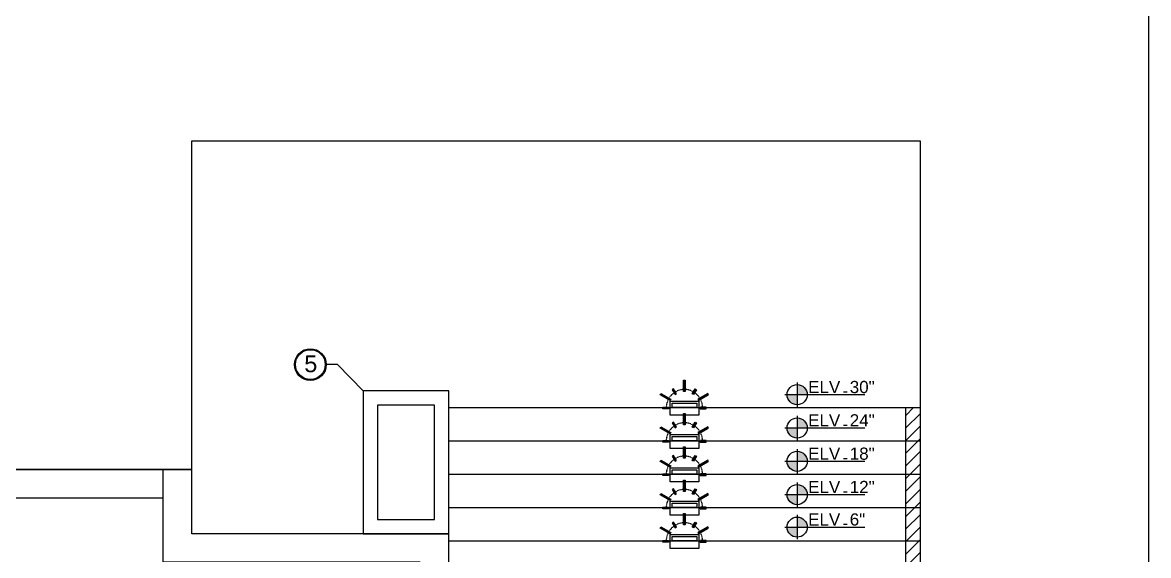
# Model space of a CAD drawing. Header units: inches. Extents: x 1 to 3312, y -950 to 1520.
# Drawn here: x 674.5 to 1147.7, y 728 to 951.8 of the extents above; entities that cross this region are included whole.
import ezdxf

# ---------------------------------------------------------------- set-up
doc = ezdxf.new("R2010")
doc.units = ezdxf.units.IN
doc.header["$MEASUREMENT"] = 0
doc.linetypes.add('DOT3', pattern=[0.1, 0.05, -0.05])
doc.layers.add('2 Project Detail', color=7, linetype='Continuous')
doc.layers.add('Fence Line', color=7, linetype='FENCELINE2')
doc.styles.get("Standard").update_dxf_attribs({"font": 'arial.ttf'})
doc.linetypes.add('FENCELINE2', pattern='A,0.25,-0.1,[132,ltypeshp.shx,S=0.1,R=0,X=-0.1,Y=0],-0.1,1', length=1.45)

# ---------------------------------------------------------------- blocks, each defined once
blk = doc.blocks.new('5')
at = {"ltscale": 0.5}
h = blk.add_hatch(color=0, dxfattribs=at)
h.dxf.hatch_style = 1
h.paths.add_polyline_path([(3085.51, -489.18, 1), (3098.85, -489.18, 1)])
h.paths.add_polyline_path([(3098.45, -489.18, -1), (3085.91, -489.18, -1)], flags=16)
at = {"color": 0, "ltscale": 0.5}
for radius in [6.67, 6.27]:
    blk.add_circle((3092.18, -489.18), radius, dxfattribs=at)
at = {"color": 0, "ltscale": 0.5, "insert": (3089.21, -485.29), "char_height": 7.0707, "attachment_point": 1}
blk.add_mtext_dynamic_manual_height_columns('\\pxqc;{\\C256;5}', width=6.3066, gutter_width=1, heights=[0], dxfattribs=at)

msp = doc.modelspace()

# ---------------------------------------------------------------- hatches: boundary and pattern name
at = {"layer": '2 Project Detail', "ltscale": 0.5}
h = msp.add_hatch(color=1, dxfattribs=at)
h.dxf.hatch_style = 1
h.paths.add_polyline_path([(952.97503, 801.59467), (952.33234, 801.59467), (952.33234, 796.77759), (952.97503, 796.77759)])
h = msp.add_hatch(color=0, dxfattribs=at)
h.dxf.hatch_style = 1
h.paths.add_polyline_path([(1000.04324, 799.73818), (1000.04324, 795.50773), (1004.27369, 795.50773, 0.414213562)])
h.paths.add_polyline_path([(1000.04324, 791.27729), (1000.04324, 795.50773), (995.81279, 795.50773, 0.414213562)])
h = msp.add_hatch(color=1, dxfattribs=at)
h.dxf.hatch_style = 1
h.paths.add_polyline_path([(942.78175, 796.02426), (942.46533, 795.46485), (946.65815, 793.09325), (946.97457, 793.65266)])
h = msp.add_hatch(color=1, dxfattribs=at)
h.dxf.hatch_style = 1
h.paths.add_polyline_path([(948.05735, 797.94896), (947.51399, 797.60571), (948.80031, 795.56944), (949.34368, 795.91268)])
h = msp.add_hatch(color=1, dxfattribs=at)
h.dxf.hatch_style = 1
h.paths.add_polyline_path([(957.79338, 797.60571), (957.25001, 797.94896), (955.96369, 795.91268), (956.50705, 795.56944)])
h = msp.add_hatch(color=1, dxfattribs=at)
h.dxf.hatch_style = 1
h.paths.add_polyline_path([(958.3328, 793.65266), (958.64922, 793.09325), (962.84203, 795.46485), (962.52561, 796.02426)])
h = msp.add_hatch(color=1, dxfattribs=at)
h.dxf.hatch_style = 1
h.paths.add_polyline_path([(943.53391, 790.19606), (943.54776, 789.55351), (945.95574, 789.60541), (945.94189, 790.24795)])
h = msp.add_hatch(color=1, dxfattribs=at)
h.dxf.hatch_style = 1
h.paths.add_polyline_path([(961.75961, 789.55351), (961.77345, 790.19606), (959.36548, 790.24795), (959.35163, 789.60541)])
h = msp.add_hatch(dxfattribs=at)
h.set_pattern_fill('ANSI31', color=1, scale=30)
h.set_pattern_definition([(45, (-1879.8106, 72.7954), (-2.6516504, 2.6516504), [])])
h.paths.add_polyline_path([(853.6812, 720.07214), (1045.6812, 720.07214), (1045.6812, 790.07214), (1051.6812, 790.07214), (1051.6812, 441.94808), (1045.6812, 441.94808), (1045.6812, 714.21525), (853.6812, 714.21525)])
h = msp.add_hatch(color=1, dxfattribs=at)
h.dxf.hatch_style = 1
h.paths.add_polyline_path([(952.97503, 787.59467), (952.33234, 787.59467), (952.33234, 782.77759), (952.97503, 782.77759)])
h = msp.add_hatch(color=0, dxfattribs=at)
h.dxf.hatch_style = 1
h.paths.add_polyline_path([(1000.04324, 785.73818), (1000.04324, 781.50773), (1004.27369, 781.50773, 0.414213562)])
h.paths.add_polyline_path([(1000.04324, 777.27729), (1000.04324, 781.50773), (995.81279, 781.50773, 0.414213562)])
h = msp.add_hatch(color=1, dxfattribs=at)
h.dxf.hatch_style = 1
h.paths.add_polyline_path([(942.78175, 782.02426), (942.46533, 781.46485), (946.65815, 779.09325), (946.97457, 779.65266)])
h = msp.add_hatch(color=1, dxfattribs=at)
h.dxf.hatch_style = 1
h.paths.add_polyline_path([(948.05735, 783.94896), (947.51399, 783.60571), (948.80031, 781.56944), (949.34368, 781.91268)])
h = msp.add_hatch(color=1, dxfattribs=at)
h.dxf.hatch_style = 1
h.paths.add_polyline_path([(957.79338, 783.60571), (957.25001, 783.94896), (955.96369, 781.91268), (956.50705, 781.56944)])
h = msp.add_hatch(color=1, dxfattribs=at)
h.dxf.hatch_style = 1
h.paths.add_polyline_path([(958.3328, 779.65266), (958.64922, 779.09325), (962.84203, 781.46485), (962.52561, 782.02426)])
h = msp.add_hatch(color=1, dxfattribs=at)
h.dxf.hatch_style = 1
h.paths.add_polyline_path([(943.53391, 776.19606), (943.54776, 775.55351), (945.95574, 775.60541), (945.94189, 776.24795)])
h = msp.add_hatch(color=1, dxfattribs=at)
h.dxf.hatch_style = 1
h.paths.add_polyline_path([(961.75961, 775.55351), (961.77345, 776.19606), (959.36548, 776.24795), (959.35163, 775.60541)])
h = msp.add_hatch(color=1, dxfattribs=at)
h.dxf.hatch_style = 1
h.paths.add_polyline_path([(952.97503, 773.59467), (952.33234, 773.59467), (952.33234, 768.77759), (952.97503, 768.77759)])
h = msp.add_hatch(color=0, dxfattribs=at)
h.dxf.hatch_style = 1
h.paths.add_polyline_path([(1000.04324, 771.73818), (1000.04324, 767.50773), (1004.27369, 767.50773, 0.414213562)])
h.paths.add_polyline_path([(1000.04324, 763.27729), (1000.04324, 767.50773), (995.81279, 767.50773, 0.414213562)])
h = msp.add_hatch(color=1, dxfattribs=at)
h.dxf.hatch_style = 1
h.paths.add_polyline_path([(942.78175, 768.02426), (942.46533, 767.46485), (946.65815, 765.09325), (946.97457, 765.65266)])
h = msp.add_hatch(color=1, dxfattribs=at)
h.dxf.hatch_style = 1
h.paths.add_polyline_path([(948.05735, 769.94896), (947.51399, 769.60571), (948.80031, 767.56944), (949.34368, 767.91268)])
h = msp.add_hatch(color=1, dxfattribs=at)
h.dxf.hatch_style = 1
h.paths.add_polyline_path([(957.79338, 769.60571), (957.25001, 769.94896), (955.96369, 767.91268), (956.50705, 767.56944)])
h = msp.add_hatch(color=1, dxfattribs=at)
h.dxf.hatch_style = 1
h.paths.add_polyline_path([(958.3328, 765.65266), (958.64922, 765.09325), (962.84203, 767.46485), (962.52561, 768.02426)])
h = msp.add_hatch(color=1, dxfattribs=at)
h.dxf.hatch_style = 1
h.paths.add_polyline_path([(943.53391, 762.19606), (943.54776, 761.55351), (945.95574, 761.60541), (945.94189, 762.24795)])
h = msp.add_hatch(color=1, dxfattribs=at)
h.dxf.hatch_style = 1
h.paths.add_polyline_path([(961.75961, 761.55351), (961.77345, 762.19606), (959.36548, 762.24795), (959.35163, 761.60541)])
h = msp.add_hatch(color=1, dxfattribs=at)
h.dxf.hatch_style = 1
h.paths.add_polyline_path([(952.97503, 759.59467), (952.33234, 759.59467), (952.33234, 754.77759), (952.97503, 754.77759)])
h = msp.add_hatch(color=0, dxfattribs=at)
h.dxf.hatch_style = 1
h.paths.add_polyline_path([(1000.04324, 757.73818), (1000.04324, 753.50773), (1004.27369, 753.50773, 0.414213562)])
h.paths.add_polyline_path([(1000.04324, 749.27729), (1000.04324, 753.50773), (995.81279, 753.50773, 0.414213562)])
h = msp.add_hatch(color=1, dxfattribs=at)
h.dxf.hatch_style = 1
h.paths.add_polyline_path([(942.78175, 754.02426), (942.46533, 753.46485), (946.65815, 751.09325), (946.97457, 751.65266)])
h = msp.add_hatch(color=1, dxfattribs=at)
h.dxf.hatch_style = 1
h.paths.add_polyline_path([(948.05735, 755.94896), (947.51399, 755.60571), (948.80031, 753.56944), (949.34368, 753.91268)])
h = msp.add_hatch(color=1, dxfattribs=at)
h.dxf.hatch_style = 1
h.paths.add_polyline_path([(957.79338, 755.60571), (957.25001, 755.94896), (955.96369, 753.91268), (956.50705, 753.56944)])
h = msp.add_hatch(color=1, dxfattribs=at)
h.dxf.hatch_style = 1
h.paths.add_polyline_path([(958.3328, 751.65266), (958.64922, 751.09325), (962.84203, 753.46485), (962.52561, 754.02426)])
h = msp.add_hatch(color=1, dxfattribs=at)
h.dxf.hatch_style = 1
h.paths.add_polyline_path([(943.53391, 748.19606), (943.54776, 747.55351), (945.95574, 747.60541), (945.94189, 748.24795)])
h = msp.add_hatch(color=1, dxfattribs=at)
h.dxf.hatch_style = 1
h.paths.add_polyline_path([(961.75961, 747.55351), (961.77345, 748.19606), (959.36548, 748.24795), (959.35163, 747.60541)])
h = msp.add_hatch(color=1, dxfattribs=at)
h.dxf.hatch_style = 1
h.paths.add_polyline_path([(952.97503, 745.59467), (952.33234, 745.59467), (952.33234, 740.77759), (952.97503, 740.77759)])
h = msp.add_hatch(color=0, dxfattribs=at)
h.dxf.hatch_style = 1
h.paths.add_polyline_path([(1000.04324, 744.09226), (1000.04324, 739.86181), (1004.27369, 739.86181, 0.414213562)])
h.paths.add_polyline_path([(1000.04324, 735.63136), (1000.04324, 739.86181), (995.81279, 739.86181, 0.414213562)])
h = msp.add_hatch(color=1, dxfattribs=at)
h.dxf.hatch_style = 1
h.paths.add_polyline_path([(942.78175, 740.02426), (942.46533, 739.46485), (946.65815, 737.09325), (946.97457, 737.65266)])
h = msp.add_hatch(color=1, dxfattribs=at)
h.dxf.hatch_style = 1
h.paths.add_polyline_path([(948.05735, 741.94896), (947.51399, 741.60571), (948.80031, 739.56944), (949.34368, 739.91268)])
h = msp.add_hatch(color=1, dxfattribs=at)
h.dxf.hatch_style = 1
h.paths.add_polyline_path([(957.79338, 741.60571), (957.25001, 741.94896), (955.96369, 739.91268), (956.50705, 739.56944)])
h = msp.add_hatch(color=1, dxfattribs=at)
h.dxf.hatch_style = 1
h.paths.add_polyline_path([(958.3328, 737.65266), (958.64922, 737.09325), (962.84203, 739.46485), (962.52561, 740.02426)])
h = msp.add_hatch(color=1, dxfattribs=at)
h.dxf.hatch_style = 1
h.paths.add_polyline_path([(943.53391, 734.19606), (943.54776, 733.55351), (945.95574, 733.60541), (945.94189, 734.24795)])
h = msp.add_hatch(color=1, dxfattribs=at)
h.dxf.hatch_style = 1
h.paths.add_polyline_path([(961.75961, 733.55351), (961.77345, 734.19606), (959.36548, 734.24795), (959.35163, 733.60541)])

# ---------------------------------------------------------------- linework, layer by layer
at = {"ltscale": 0.5}
for p, q in [((853.6812, 790.07214), (1051.6812, 790.07214)), ((853.6812, 776.07214), (1051.6812, 776.07214)), ((406.6812, 764.07214), (745.6812, 764.07214)), ((733.6812, 752.07214), (733.6812, 764.07214)), ((853.6812, 762.07214), (1051.6812, 762.07214)), ((853.6812, 748.07214), (1051.6812, 748.07214)), ((817.6812, 737.07214), (853.67263, 737.07214)), ((853.6812, 734.07214), (1051.6812, 734.07214))]:
    msp.add_line(p, q, dxfattribs=at)
for points in [[(745.6812, 764.07214), (745.6812, 902.07214), (1045.6812, 902.07214), (1051.6812, 902.07214), (1051.6812, 378.87214), (913.6812, 378.87214), (913.6812, 227.07214)], [(853.6812, 737.07214), (853.6812, 797.07214), (817.6812, 797.07214), (817.6812, 737.07214), (823.6812, 737.07214)]]:
    msp.add_lwpolyline(points, dxfattribs=at)
for points in [[(823.6812, 743.07214), (847.6812, 743.07214), (847.6812, 791.07214), (823.6812, 791.07214)], [(406.6812, 764.07214), (406.6812, 500.07214), (634.6812, 500.07214), (643.6812, 500.07214), (643.6812, 428.07214), (643.6812, 419.07214), (853.6812, 419.07214), (853.6812, 560.07214), (877.6812, 560.07214), (877.6812, 671.07214), (877.6812, 680.07214), (853.6812, 680.07214), (853.6812, 728.07214), (853.6812, 737.07214), (745.6812, 737.07214), (745.6812, 761.07214), (745.6812, 764.07214)], [(418.6812, 752.07214), (418.6812, 512.07214), (634.6812, 512.07214), (655.6812, 512.07214), (655.6812, 431.07214), (841.6812, 431.07214), (841.6812, 572.07214), (865.6812, 572.07214), (865.6812, 668.07214), (841.6812, 668.07214), (841.6812, 725.07214), (733.6812, 725.07214), (733.6812, 752.07214)]]:
    msp.add_lwpolyline(points, close=True, dxfattribs=at)
at = {"layer": '2 Project Detail', "color": 1, "ltscale": 0.5}
for p, q in [((952.65368, 801.37293), (952.65368, 796.77759)), ((942.81654, 795.63539), (946.81636, 793.37296)), ((962.49083, 795.63539), (958.49101, 793.37296)), ((952.65368, 787.37293), (952.65368, 782.77759)), ((942.81654, 781.63539), (946.81636, 779.37296)), ((962.49083, 781.63539), (958.49101, 779.37296)), ((952.65368, 773.37293), (952.65368, 768.77759)), ((942.81654, 767.63539), (946.81636, 765.37296)), ((962.49083, 767.63539), (958.49101, 765.37296)), ((952.65368, 759.37293), (952.65368, 754.77759)), ((942.81654, 753.63539), (946.81636, 751.37296)), ((962.49083, 753.63539), (958.49101, 751.37296)), ((952.65368, 745.37293), (952.65368, 740.77759)), ((942.81654, 739.63539), (946.81636, 737.37296)), ((962.49083, 739.63539), (958.49101, 737.37296))]:
    msp.add_line(p, q, dxfattribs=at)
at = {"layer": '2 Project Detail', "color": 0, "lineweight": 30, "ltscale": 0.5}
for p, q in [((1000.04324, 800.62272), (1000.04324, 790.39274)), ((994.92825, 795.50773), (1028.46587, 795.50773)), ((1000.04324, 786.62272), (1000.04324, 776.39274)), ((994.92825, 781.50773), (1028.46587, 781.50773)), ((1000.04324, 772.62272), (1000.04324, 762.39274)), ((994.92825, 767.50773), (1028.46587, 767.50773)), ((1000.04324, 758.62272), (1000.04324, 748.39274)), ((994.92825, 753.50773), (1028.46587, 753.50773)), ((1000.04324, 744.9768), (1000.04324, 734.74682)), ((994.92825, 739.86181), (1028.46587, 739.86181))]:
    msp.add_line(p, q, dxfattribs=at)
at = {"layer": '2 Project Detail', "color": 251, "ltscale": 0.5, "true_color": 0x636466}
msp.add_lwpolyline([(817.6812, 797.07214), (806.91002, 808.12571), (801.7545, 808.12571)], dxfattribs=at)
at = {"layer": '2 Project Detail', "color": 1, "ltscale": 0.5}
for points in [[(952.33234, 801.59467), (952.97503, 801.59467), (952.97503, 796.77759), (952.33234, 796.77759)], [(942.46533, 795.46485), (942.78175, 796.02426), (946.97457, 793.65266), (946.65815, 793.09325)], [(948.05735, 797.94896), (947.51399, 797.60571), (948.80031, 795.56944), (949.34368, 795.91268)], [(957.25001, 797.94896), (957.79338, 797.60571), (956.50705, 795.56944), (955.96369, 795.91268)], [(962.84203, 795.46485), (962.52561, 796.02426), (958.3328, 793.65266), (958.64922, 793.09325)], [(943.54776, 789.55351), (943.53391, 790.19606), (945.94189, 790.24795), (945.95574, 789.60541)], [(958.6812, 792.8292), (958.6812, 786.8292), (946.6812, 786.8292), (946.6812, 792.8292)], [(947.52798, 791.90561), (957.83442, 791.90561), (957.83442, 790.07214), (947.52798, 790.07214)], [(961.75961, 789.55351), (961.77345, 790.19606), (959.36548, 790.24795), (959.35163, 789.60541)], [(853.6812, 720.07214), (1045.6812, 720.07214), (1045.6812, 790.07214), (1051.6812, 790.07214), (1051.6812, 441.94808), (1045.6812, 441.94808), (1045.6812, 714.21525), (853.6812, 714.21525)], [(952.33234, 787.59467), (952.97503, 787.59467), (952.97503, 782.77759), (952.33234, 782.77759)], [(942.46533, 781.46485), (942.78175, 782.02426), (946.97457, 779.65266), (946.65815, 779.09325)], [(948.05735, 783.94896), (947.51399, 783.60571), (948.80031, 781.56944), (949.34368, 781.91268)], [(957.25001, 783.94896), (957.79338, 783.60571), (956.50705, 781.56944), (955.96369, 781.91268)], [(962.84203, 781.46485), (962.52561, 782.02426), (958.3328, 779.65266), (958.64922, 779.09325)], [(943.54776, 775.55351), (943.53391, 776.19606), (945.94189, 776.24795), (945.95574, 775.60541)], [(958.6812, 778.8292), (958.6812, 772.8292), (946.6812, 772.8292), (946.6812, 778.8292)], [(947.52798, 777.90561), (957.83442, 777.90561), (957.83442, 776.07214), (947.52798, 776.07214)], [(961.75961, 775.55351), (961.77345, 776.19606), (959.36548, 776.24795), (959.35163, 775.60541)], [(952.33234, 773.59467), (952.97503, 773.59467), (952.97503, 768.77759), (952.33234, 768.77759)], [(942.46533, 767.46485), (942.78175, 768.02426), (946.97457, 765.65266), (946.65815, 765.09325)], [(948.05735, 769.94896), (947.51399, 769.60571), (948.80031, 767.56944), (949.34368, 767.91268)], [(957.25001, 769.94896), (957.79338, 769.60571), (956.50705, 767.56944), (955.96369, 767.91268)], [(962.84203, 767.46485), (962.52561, 768.02426), (958.3328, 765.65266), (958.64922, 765.09325)], [(943.54776, 761.55351), (943.53391, 762.19606), (945.94189, 762.24795), (945.95574, 761.60541)], [(958.6812, 764.8292), (958.6812, 758.8292), (946.6812, 758.8292), (946.6812, 764.8292)], [(947.52798, 763.90561), (957.83442, 763.90561), (957.83442, 762.07214), (947.52798, 762.07214)], [(961.75961, 761.55351), (961.77345, 762.19606), (959.36548, 762.24795), (959.35163, 761.60541)], [(952.33234, 759.59467), (952.97503, 759.59467), (952.97503, 754.77759), (952.33234, 754.77759)], [(942.46533, 753.46485), (942.78175, 754.02426), (946.97457, 751.65266), (946.65815, 751.09325)], [(948.05735, 755.94896), (947.51399, 755.60571), (948.80031, 753.56944), (949.34368, 753.91268)], [(957.25001, 755.94896), (957.79338, 755.60571), (956.50705, 753.56944), (955.96369, 753.91268)], [(962.84203, 753.46485), (962.52561, 754.02426), (958.3328, 751.65266), (958.64922, 751.09325)], [(943.54776, 747.55351), (943.53391, 748.19606), (945.94189, 748.24795), (945.95574, 747.60541)], [(958.6812, 750.8292), (958.6812, 744.8292), (946.6812, 744.8292), (946.6812, 750.8292)], [(947.52798, 749.90561), (957.83442, 749.90561), (957.83442, 748.07214), (947.52798, 748.07214)], [(961.75961, 747.55351), (961.77345, 748.19606), (959.36548, 748.24795), (959.35163, 747.60541)], [(952.33234, 745.59467), (952.97503, 745.59467), (952.97503, 740.77759), (952.33234, 740.77759)], [(942.46533, 739.46485), (942.78175, 740.02426), (946.97457, 737.65266), (946.65815, 737.09325)], [(948.05735, 741.94896), (947.51399, 741.60571), (948.80031, 739.56944), (949.34368, 739.91268)], [(957.25001, 741.94896), (957.79338, 741.60571), (956.50705, 739.56944), (955.96369, 739.91268)], [(962.84203, 739.46485), (962.52561, 740.02426), (958.3328, 737.65266), (958.64922, 737.09325)], [(943.54776, 733.55351), (943.53391, 734.19606), (945.94189, 734.24795), (945.95574, 733.60541)], [(958.6812, 736.8292), (958.6812, 730.8292), (946.6812, 730.8292), (946.6812, 736.8292)], [(947.52798, 735.90561), (957.83442, 735.90561), (957.83442, 734.07214), (947.52798, 734.07214)], [(961.75961, 733.55351), (961.77345, 734.19606), (959.36548, 734.24795), (959.35163, 733.60541)]]:
    msp.add_lwpolyline(points, close=True, dxfattribs=at)
at = {"layer": '2 Project Detail', "color": 0, "lineweight": 30, "ltscale": 0.5}
for centre in [(1000.04324, 795.50773), (1000.04324, 781.50773), (1000.04324, 767.50773), (1000.04324, 753.50773), (1000.04324, 739.86181)]:
    msp.add_circle(centre, 4.23045, dxfattribs=at)
at = {"layer": '2 Project Detail', "color": 1, "linetype": 'DOT3', "ltscale": 0.5}
for centre in [(952.65368, 790.07117), (952.65368, 776.07117), (952.65368, 762.07117), (952.65368, 748.07117), (952.65368, 734.07117)]:
    msp.add_arc(centre, 7.61984, 0, 180, dxfattribs=at)
at = {"layer": 'Fence Line', "ltscale": 0.4}
msp.add_lwpolyline([(1147.6812, -807.03672, 0.362314432), (392.37716, -949.66273), (127.25498, -731.34592), (127.25498, 1520.33377), (945.13931, 1163.84439), (1147.6812, 1179.68203)], format="xyb", close=True, dxfattribs=at)

# ---------------------------------------------------------------- block references
at = {"layer": '2 Project Detail', "color": 251, "true_color": 0x636466}
msp.add_blockref('5', (-2296.69754, 1297.30967), dxfattribs=at)

# ---------------------------------------------------------------- texts
at = {"layer": '2 Project Detail', "color": 0}
for s, p in [('ELV  30"', (1004.64339, 796.16674)), ('ELV  24"', (1004.64339, 782.16674)), ('ELV  18"', (1004.64339, 768.16674)), ('ELV  12"', (1004.64339, 754.16674)), ('ELV  6"', (1004.64339, 740.52081))]:
    msp.add_text(s, height=5.12, dxfattribs=at).set_placement(p)
at = {"layer": '2 Project Detail', "color": 251, "true_color": 0x636466}
for p in [(1019.1096, 794.64368), (1019.1096, 780.64368), (1019.1096, 766.64368), (1019.1096, 752.64368), (1019.1096, 738.99775)]:
    msp.add_text('-', height=5.12, dxfattribs=at).set_placement(p)

doc.saveas('drawing.dxf')
